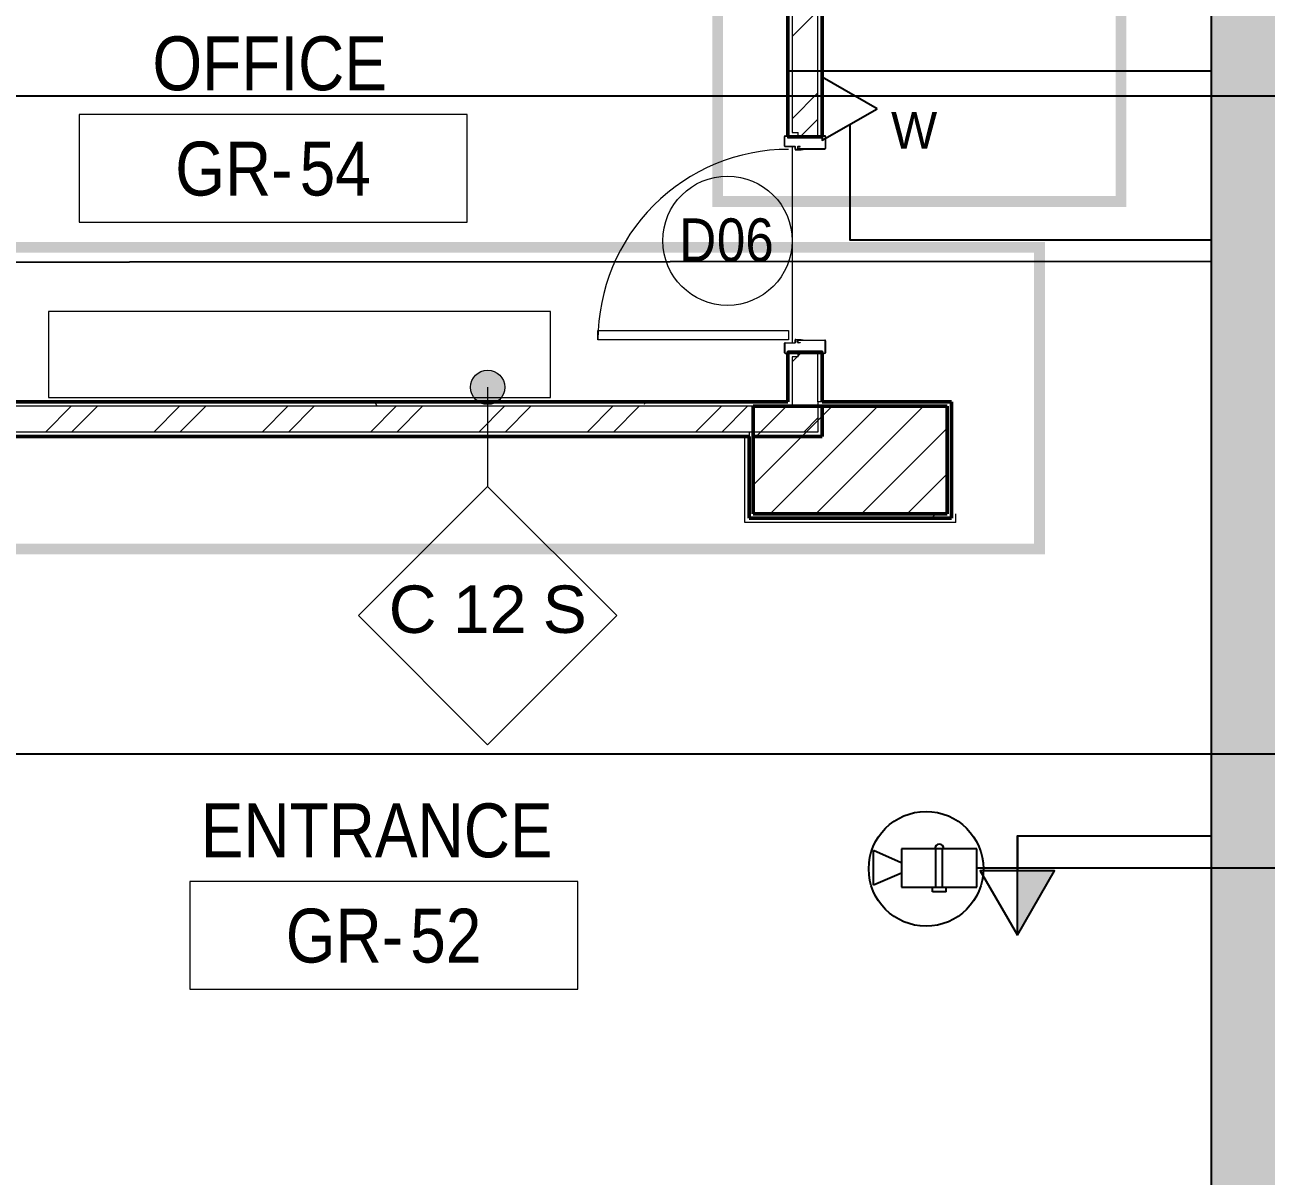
# Model space of a CAD drawing. Header units: millimetres. Extents: x -9358 to 257996, y -67499 to 9117.
# Drawn here: x 2679 to 8440, y -32361 to -27018 of the extents above; entities that cross this region are included whole.
import ezdxf

# ---------------------------------------------------------------- set-up
doc = ezdxf.new("R2010")
doc.units = ezdxf.units.MM
doc.header["$LTSCALE"] = 1000
for name, color, linetype, lineweight in [('123', 2, 'Continuous', 9), ('A-COL-RFC-1', 8, 'Continuous', 9), ('A-COL-RFC-2', 8, 'Continuous', 50), ('A-DOOR', 8, 'Continuous', 9), ('A-DOOR-1', 8, 'Continuous', 18), ('A-DOR', 8, 'Continuous', 9), ('A-FLR-PAT', 8, 'Continuous', 18), ('A-FRN', 8, 'Continuous', 9), ('A-ROM-NAM', 8, 'Continuous', 9), ('A-TYP-DOR', 8, 'Continuous', 0), ('A-TYP-WAL', 8, 'Continuous', 0), ('A-WAL-CLD', 8, 'Continuous', 9), ('A-WAL-CMU', 8, 'Continuous', 50), ('A-WAL-LOW-30', 8, 'Continuous', 18), ('A-WAL-PAT-1', 8, 'Continuous', 9)]:
    doc.layers.add(name, color=color, linetype=linetype, lineweight=lineweight)
for name, color, linetype in [('CCTVNET', 6, 'Continuous'), ('DATANET', 4, 'Continuous'), ('F POINT AGN', 7, 'Continuous'), ('LC-CABLE -10', 4, 'Continuous'), ('LC-DA-CIR', 4, 'Continuous'), ('LC-T-OUTLET', 4, 'Continuous'), ('Route - rack2', 7, 'Continuous')]:
    doc.layers.add(name, color=color, linetype=linetype)
doc.styles.add('Arial_5', font='arial.ttf', dxfattribs={"width": 0.85, "height": 200})
doc.styles.add('Arial_7', font='arial.ttf', dxfattribs={"width": 0.85, "height": 200})
doc.styles.add('Arial_8', font='arial.ttf', dxfattribs={"height": 220})
pattern_1 = [(0, (0, 0), (812.8, 203.2), [33.528, -576.072, 33.528, -576.072, -3251.2]), (0, (0, 0), (812.8, 203.2), [-1219.2, 33.528, -1185.672, 33.528, -576.072, -1422.4]), (0, (0, 0), (812.8, 203.2), [-3048, 33.528, -372.872, 33.528, -982.472]), (120, (304.8, 101.6), (-582.3764, 602.3054), [33.528, -576.072, 33.528, -576.072, -3251.2]), (120, (304.8, 101.6), (-582.3764, 602.3054), [-1219.2, 33.528, -1185.672, 33.528, -576.072, -1422.4]), (120, (304.8, 101.6), (-582.3764, 602.3054), [-3048, 33.528, -372.872, 33.528, -982.472]), (240, (406.4, 508), (-230.4236, -805.5054), [33.528, -576.072, 33.528, -576.072, -3251.2]), (240, (406.4, 508), (-230.4236, -805.5054), [-1219.2, 33.528, -1185.672, 33.528, -576.072, -1422.4]), (240, (406.4, 508), (-230.4236, -805.5054), [-3048, 33.528, -372.872, 33.528, -982.472])]
pattern_2 = [(45, (0, 0), (-251.447, 251.447), []), (45, (0, 381), (-251.447, 251.447), [])]

# ---------------------------------------------------------------- blocks, each defined once
blk = doc.blocks.new('Door Tag - Door Tag-41184-01-Ground Floor Plan')
at = {"layer": 'A-TYP-DOR'}
blk.add_circle((0, 0), 3, dxfattribs=at)
blk = doc.blocks.new('M_Wall Tag - WALL TAG-12mm-1267109-01-Ground Floor Plan')
at = {"layer": 'A-TYP-WAL'}
for p, q in [((-6, 0), (0, 6)), ((0, 6), (6, 0)), ((-6, 0), (0, -6)), ((6, 0), (0, -6))]:
    blk.add_line(p, q, dxfattribs=at)
blk = doc.blocks.new('D-W')
at = {"color": 3, "elevation": 0}
blk.add_lwpolyline([(0, 254.5), (146.9, 0), (-146.9, 0), (0, 254.5)], dxfattribs=at)
at = {"layer": 'LC-T-OUTLET', "color": 2}
blk.add_attdef('W', (77.2, 236.3, 0), '', height=170, dxfattribs=at)
blk = doc.blocks.new('DD')
at = {"layer": 'LC-DA-CIR'}
h = blk.add_hatch(color=3, dxfattribs=at)
h.dxf.hatch_style = 1
h.paths.add_polyline_path([(0, 299.4), (0, 0), (172.8, 0)])
at = {"color": 3}
blk.add_lwpolyline([(0, 299.4), (172.8, 0), (-172.8, 0), (0, 299.4)], dxfattribs=at)
at = {"layer": 'LC-DA-CIR', "color": 3}
blk.add_line((0, 299.4), (0, 0), dxfattribs=at)
blk = doc.blocks.new('Walls 239 - Walls 41-1846623-01-Ground Floor Furniture Plan')
at = {"layer": 'A-FRN'}
for p, q in [((-8274.7, -33081.6), (-10604.7, -33081.6)), ((-10604.7, -33081.6), (-10604.7, -33481.6)), ((-8274.7, -33481.6), (-8274.7, -33081.6)), ((-10604.7, -33481.6), (-8274.7, -33481.6))]:
    blk.add_line(p, q, dxfattribs=at)
blk = doc.blocks.new('Wood door - 1000-Wood Door-2297611-01-Ground Floor Furniture Plan')
at = {"layer": 'A-DOOR'}
blk.add_arc((442, -77), 884, 180, 270, dxfattribs=at)
at = {"layer": 'A-DOOR-1'}
for p, q in [((-505, 92.5), (-505, 82.5)), ((-505, 82.5), (-505, 92.5)), ((-503.5, 82.5), (-503.5, 92.5)), ((-445.7, 95), (-502.5, 95)), ((-502.5, 95), (-445.7, 95)), ((-502.5, 93.5), (-445.7, 93.5)), ((-495, 81.5), (-502.5, 81.5)), ((-502.5, 80), (-495, 80)), ((-495, 80), (-500, 80)), ((-495, 81.5), (-495, 80)), ((-495, -80), (-495, 80)), ((-444.7, 92.5), (-444.7, -32.5)), ((-443.2, -8.1), (-443.2, 92.5)), ((-443.2, 92.5), (-443.2, -8.1)), ((443.2, -8.1), (443.2, 92.5)), ((443.2, -8.4), (443.2, 92.5)), ((444.7, 92.5), (444.7, -32.5)), ((445.7, 95), (502.5, 95)), ((445.7, 95), (502.5, 95)), ((502.5, 93.5), (445.7, 93.5)), ((495, 81.5), (495, 80)), ((495, 81.5), (502.5, 81.5)), ((502.5, 80), (495, 80)), ((495, 80), (495, -80)), ((500, 80), (495, 80)), ((503.5, 82.5), (503.5, 92.5)), ((505, 92.5), (505, 82.5)), ((505, 92.5), (505, 82.5)), ((-456.5, -92.5), (-456.5, -47)), ((-453.7, -23), (-455.2, -23)), ((-455.2, -23), (-455.2, -32.5)), ((-455, -92.5), (-455, -47)), ((-455, -47), (-455, -92.5)), ((-442.5, -44.5), (-454, -44.5)), ((-442.5, -46), (-454, -46)), ((-442.5, -46), (-454, -46)), ((-453.7, -32.5), (-453.7, -23)), ((-445.7, -33.5), (-452.7, -33.5)), ((-452.7, -35), (-445.7, -35)), ((-441.7, -8.1), (-443.2, -8.4)), ((-443.2, -32.5), (-443.2, -8.1)), ((-443.2, -8.1), (-441.7, -8.1)), ((-443.2, -8.4), (-441.5, -18.1)), ((-440, -18), (-441.7, -8.1)), ((-441.7, -8.1), (-440, -18)), ((-441.5, -18.1), (-441.5, -43.5)), ((-440, -43.5), (-440, -18)), ((-440, -18), (-440, -43.5)), ((440, -18), (441.7, -8.1)), ((440, -18), (441.7, -8.1)), ((440, -43.5), (440, -18)), ((440, -43.5), (440, -18)), ((443.2, -8.4), (441.5, -18.1)), ((441.5, -18.1), (441.5, -43.5)), ((441.7, -8.1), (443.2, -8.4)), ((441.7, -8.1), (443.2, -8.4)), ((442.5, -44.5), (454, -44.5)), ((442.5, -46), (454, -46)), ((454, -46), (442.5, -46)), ((443.2, -32.5), (443.2, -8.1)), ((445.7, -33.5), (452.7, -33.5)), ((452.7, -35), (445.7, -35)), ((453.7, -23), (455.2, -23)), ((453.7, -32.5), (453.7, -23)), ((455, -92.5), (455, -47)), ((455, -92.5), (455, -47)), ((455.2, -23), (455.2, -32.5)), ((456.5, -92.5), (456.5, -47)), ((-505, -92.5), (-505, -82.5)), ((-505, -92.5), (-505, -82.5)), ((-503.5, -92.5), (-503.5, -82.5)), ((-495, -80), (-502.5, -80)), ((-502.5, -81.5), (-495, -81.5)), ((-457.5, -93.5), (-502.5, -93.5)), ((-502.5, -95), (-457.5, -95)), ((-457.5, -95), (-502.5, -95)), ((-500, -80), (-495, -80)), ((-495, -81.5), (-495, -80)), ((399, -77), (442, -77)), ((399, -961), (399, -77)), ((442, -77), (442, -961)), ((457.5, -93.5), (502.5, -93.5)), ((502.5, -95), (457.5, -95)), ((502.5, -95), (457.5, -95)), ((495, -81.5), (495, -80)), ((495, -80), (502.5, -80)), ((495, -80), (500, -80)), ((502.5, -81.5), (495, -81.5)), ((503.5, -92.5), (503.5, -82.5)), ((505, -92.5), (505, -82.5)), ((505, -82.5), (505, -92.5)), ((442, -961), (399, -961))]:
    blk.add_line(p, q, dxfattribs=at)
for centre, radius, start, end in [((-502.5, 92.5), 2.5, 90, 180), ((-502.5, 92.5), 2.5, 90, 180), ((-502.5, 82.5), 2.5, 180, 270), ((-502.5, 82.5), 2.5, 180, 270), ((-502.5, 92.5), 1.03, 90, 180), ((-502.5, 82.5), 1.01, 180, 270), ((-445.7, 92.5), 2.5, 0, 90), ((-445.7, 92.5), 2.5, 0, 90), ((-445.7, 92.5), 0.985, 0, 90), ((445.7, 92.5), 2.5, 90, 180), ((445.7, 92.5), 2.5, 90, 180), ((445.7, 92.5), 0.985, 90, 180), ((502.5, 92.5), 2.5, 360, 90), ((502.5, 92.5), 2.5, 0, 90), ((502.5, 92.5), 1.03, 0, 90), ((502.5, 82.5), 1.01, 270, 360), ((502.5, 82.5), 2.5, 270, 0), ((502.5, 82.5), 2.5, 285, 360), ((-454, -47), 2.5, 90, 180), ((-452.7, -32.5), 2.5, 180, 270), ((-454, -47), 0.997, 90, 180), ((-454, -47), 0.997, 90, 180), ((-452.7, -32.5), 1.01, 180, 270), ((-445.7, -32.5), 0.984, 270, 360), ((-445.7, -32.5), 2.5, 270, 360), ((-442.5, -43.5), 1, 270, 0), ((-442.5, -43.5), 2.5, 270, 360), ((-442.5, -43.5), 2.5, 270, 360), ((442.5, -43.5), 2.5, 180, 270), ((442.5, -43.5), 2.5, 180, 270), ((442.5, -43.5), 1, 180, 270), ((445.7, -32.5), 2.5, 180, 270), ((445.7, -32.5), 0.984, 180, 270), ((452.7, -32.5), 1.01, 270, 360), ((452.7, -32.5), 2.5, 270, 360), ((454, -47), 2.5, 360, 90), ((454, -47), 0.997, 360, 90), ((454, -47), 0.979, 0, 90), ((-502.5, -82.5), 2.5, 90, 180), ((-502.5, -82.5), 2.5, 90, 180), ((-502.5, -92.5), 2.5, 180, 270), ((-502.5, -92.5), 2.5, 180, 270), ((-502.5, -82.5), 1, 90, 180), ((-502.5, -92.5), 1, 180, 270), ((-457.5, -92.5), 1, 270, 0), ((-457.5, -92.5), 2.5, 270, 360), ((-457.5, -92.5), 2.5, 270, 360), ((457.5, -92.5), 2.5, 180, 270), ((457.5, -92.5), 2.5, 180, 270), ((457.5, -92.5), 1, 180, 270), ((502.5, -82.5), 2.5, 0, 90), ((502.5, -82.5), 1, 0, 90), ((502.5, -92.5), 1, 270, 360), ((502.5, -92.5), 2.5, 270, 360), ((502.5, -92.5), 2.5, 270, 360), ((502.5, -82.5), 2.5, 360, 75)]:
    blk.add_arc(centre, radius, start, end, dxfattribs=at)
blk = doc.blocks.new('M_Room Tag_Small - M_Room Tag_Small-919701-01-Ground Floor Furniture Plan')
at = {"layer": 'A-ROM-NAM'}
for p, q in [((9, 2.5), (-9, 2.5)), ((-9, 2.5), (-9, -2.5)), ((9, -2.5), (9, 2.5)), ((-9, -2.5), (9, -2.5))]:
    blk.add_line(p, q, dxfattribs=at)
blk = doc.blocks.new('G')
at = {"layer": 'A-COL-RFC-1'}
h = blk.add_hatch(dxfattribs=at)
h.set_pattern_fill('FP_4', color=256, style=0, pattern_type=2)
h.set_pattern_definition([(45, (0, 0), (-106.066, 106.066), [])])
h.paths.add_polyline_path([(6960, -29140), (6960, -28640), (6060, -28640), (6060, -29140), (6523.7, -29140)], flags=0)
at = {"layer": 'A-WAL-PAT-1'}
h = blk.add_hatch(dxfattribs=at)
h.set_pattern_fill('FP_1', color=256, style=0, pattern_type=2)
h.set_pattern_definition(pattern_2)
h.paths.add_polyline_path([(6360, -28640), (6360, -28390), (6267.6, -28390), (6267.6, -28410), (6240, -28410), (6240, -28640)], flags=0)
h.paths.add_polyline_path([(6360, -27390), (6360, -22000), (6267.6, -22000), (6267.6, -22020), (6240, -22020), (6240, -27370), (6267.6, -27370), (6267.6, -27390)], flags=0)
h.paths.add_polyline_path([(6360, -21000), (6360, -20000), (6267.6, -20000), (6267.6, -20020), (6240, -20020), (6240, -20980), (6267.6, -20980), (6267.6, -21000)], flags=0)
h.paths.add_polyline_path([(6360, -19000), (6360, -13800), (6267.6, -13800), (6267.6, -13820), (6240, -13820), (6240, -18980), (6267.6, -18980), (6267.6, -19000)], flags=0)
h.paths.add_polyline_path([(6267.6, -12800), (6360, -12800), (6360, -12550), (6240, -12550), (6240, -12780), (6267.6, -12780)], flags=0)
h = blk.add_hatch(dxfattribs=at)
h.set_pattern_fill('FP_2', color=256, style=0, pattern_type=2)
h.set_pattern_definition(pattern_1)
h.paths.add_polyline_path([(6380, -28760), (6380, -28640), (6360, -28640), (6360, -28760)], flags=0)
h.paths.add_polyline_path([(6380, -28620), (6380, -28390), (6360, -28390), (6360, -28620)], flags=0)
h.paths.add_polyline_path([(6360, -27390), (6380, -27390), (6380, -26800), (6360, -26800), (6360, -27095.3)], flags=0)
h.paths.add_polyline_path([(6380, -26680), (6380, -22550), (6360, -22550), (6360, -26680)], flags=0)
h.paths.add_polyline_path([(6380, -22430), (6380, -22000), (6360, -22000), (6360, -22430)], flags=0)
h.paths.add_polyline_path([(6360, -21000), (6380, -21000), (6380, -20770), (6360, -20770), (6360, -20952.1)], flags=0)
h.paths.add_polyline_path([(6380, -20750), (6380, -20250), (6360, -20250), (6360, -20750)], flags=0)
h.paths.add_polyline_path([(6380, -20230), (6380, -20000), (6360, -20000), (6360, -20230)], flags=0)
h.paths.add_polyline_path([(6380, -19000), (6380, -18570), (6360, -18570), (6360, -19000)], flags=0)
h.paths.add_polyline_path([(6360, -18450), (6380, -18450), (6380, -14320), (6360, -14320), (6360, -18422.5)], flags=0)
h.paths.add_polyline_path([(6380, -14200), (6380, -13800), (6360, -13800), (6360, -14200)], flags=0)
h.paths.add_polyline_path([(6380, -12800), (6380, -12550), (6360, -12550), (6360, -12800)], flags=0)
h = blk.add_hatch(dxfattribs=at)
h.set_pattern_fill('FP_2', color=256, style=0, pattern_type=2)
h.set_pattern_definition(pattern_1)
h.paths.add_polyline_path([(6240, -28620), (6240, -28410), (6267.6, -28410), (6267.6, -28390), (6220, -28390), (6220, -28620)], flags=0)
h.paths.add_polyline_path([(6267.6, -27390), (6267.6, -27370), (6240, -27370), (6240, -24660), (6220, -24660), (6220, -27390)], flags=0)
h.paths.add_polyline_path([(6220, -24540), (6240, -24540), (6240, -22020), (6267.6, -22020), (6267.6, -22000), (6220, -22000), (6220, -24520)], flags=0)
h.paths.add_polyline_path([(6267.6, -21000), (6267.6, -20980), (6240, -20980), (6240, -20770), (6220, -20770), (6220, -21000)], flags=0)
h.paths.add_polyline_path([(6220, -20750), (6240, -20750), (6240, -20560), (6220, -20560), (6220, -20590.7)], flags=0)
h.paths.add_polyline_path([(6220, -20440), (6240, -20440), (6240, -20250), (6220, -20250), (6220, -20420)], flags=0)
h.paths.add_polyline_path([(6240, -20230), (6240, -20020), (6267.6, -20020), (6267.6, -20000), (6220, -20000), (6220, -20230)], flags=0)
h.paths.add_polyline_path([(6267.6, -19000), (6267.6, -18980), (6240, -18980), (6240, -16460), (6220, -16460), (6220, -19000)], flags=0)
h.paths.add_polyline_path([(6220, -16340), (6240, -16340), (6240, -13820), (6267.6, -13820), (6267.6, -13800), (6220, -13800), (6220, -16320)], flags=0)
h.paths.add_polyline_path([(6267.6, -12800), (6267.6, -12780), (6240, -12780), (6240, -12570), (6220, -12570), (6220, -12800)], flags=0)
h = blk.add_hatch(dxfattribs=at)
h.set_pattern_fill('FP_2', color=256, style=0, pattern_type=2)
h.set_pattern_definition(pattern_1)
h.paths.add_polyline_path([(270, -28640), (6240, -28640), (6240, -28620), (270, -28620)], flags=0)
h = blk.add_hatch(dxfattribs=at)
h.set_pattern_fill('FP_2', color=256, style=0, pattern_type=2)
h.set_pattern_definition(pattern_1)
h.paths.add_polyline_path([(6360, -28640), (6960, -28640), (6960, -28620), (6360, -28620)], flags=0)
h = blk.add_hatch(dxfattribs=at)
h.set_pattern_fill('FP_1', color=256, style=0, pattern_type=2)
h.set_pattern_definition(pattern_2)
h.paths.add_polyline_path([(450, -28760), (6360, -28760), (6360, -28640), (250, -28640), (250, -28760)], flags=0)
h = blk.add_hatch(dxfattribs=at)
h.set_pattern_fill('FP_2', color=256, style=0, pattern_type=2)
h.set_pattern_definition(pattern_1)
h.paths.add_polyline_path([(470, -28780), (6040, -28780), (6040, -28760), (470, -28760)], flags=0)
h.paths.add_polyline_path([(450, -28780), (450, -28760), (250, -28760), (250, -28780)], flags=0)
h.paths.add_polyline_path([(6060, -28780), (6380, -28780), (6380, -28760), (6060, -28760)], flags=0)
h = blk.add_hatch(dxfattribs=at)
h.set_pattern_fill('FP_2', color=256, style=0, pattern_type=2)
h.set_pattern_definition(pattern_1)
h.paths.add_polyline_path([(6060, -29160), (6980, -29160), (6980, -29140), (6060, -29140)], flags=0)
at = {"layer": 'A-COL-RFC-2'}
for p, q in [((6960, -28640), (6060, -28640)), ((6060, -28640), (6060, -29140)), ((6960, -29140), (6960, -28640)), ((6060, -29140), (6960, -29140))]:
    blk.add_line(p, q, dxfattribs=at)
at = {"layer": 'A-FLR-PAT'}
for p, q in [((6240, -27390), (6240, -27395)), ((6240, -27435), (6240, -28345)), ((6240, -28385), (6240, -28390))]:
    blk.add_line(p, q, dxfattribs=at)
at = {"layer": 'A-WAL-CLD'}
for p, q in [((6240, -24660), (6240, -27370)), ((6360, -27390), (6360, -26800)), ((6240, -27370), (6267.6, -27370)), ((6267.6, -27390), (6267.6, -27370)), ((6267.6, -28410), (6267.6, -28390)), ((6360, -28620), (6360, -28390)), ((6240, -28410), (6240, -28640)), ((6267.6, -28410), (6240, -28410)), ((6380, -28620), (6360, -28620)), ((6360, -28620), (6360, -28760)), ((6240, -28640), (250, -28640)), ((6380, -28640), (6360, -28640)), ((6360, -28760), (250, -28760)), ((6040, -28760), (6040, -28780)), ((6060, -28760), (6060, -28780))]:
    blk.add_line(p, q, dxfattribs=at)
at = {"layer": 'A-WAL-CMU'}
for p, q in [((6220, -24680), (6220, -27390)), ((6380, -27390), (6380, -26820)), ((6220, -27390), (6380, -27390)), ((6220, -28390), (6220, -28620)), ((6380, -28390), (6220, -28390)), ((6380, -28620), (6380, -28390)), ((6220, -28620), (270, -28620)), ((6980, -28620), (6380, -28620)), ((6980, -29160), (6980, -28620)), ((6380, -28780), (6380, -28640)), ((6380, -28640), (6960, -28640)), ((6960, -28640), (6960, -29140)), ((470, -28780), (6040, -28780)), ((6040, -28780), (6040, -29160)), ((6060, -28780), (6380, -28780)), ((6060, -29140), (6060, -28780)), ((6960, -29140), (6060, -29140)), ((6040, -29160), (6980, -29160))]:
    blk.add_line(p, q, dxfattribs=at)
at = {"layer": 'A-WAL-LOW-30'}
for p, q in [((6020, -29180), (6020, -28790)), ((7000, -29180), (7000, -29140)), ((7000, -29180), (6020, -29180))]:
    blk.add_line(p, q, dxfattribs=at)
at = {"layer": 'A-DOR', "rotation": 269.9999999999998}
blk.add_blockref('Wood door - 1000-Wood Door-2297611-01-Ground Floor Furniture Plan', (6300, -27890), dxfattribs=at)
at = {"layer": 'A-FRN'}
blk.add_blockref('Walls 239 - Walls 41-1846623-01-Ground Floor Furniture Plan', (13393.4, 4881.6), dxfattribs=at)
at = {"layer": 'A-ROM-NAM', "xscale": 99.99999999999991, "yscale": 99.99999999999991, "zscale": 99.99999999999991}
for p in [(3831.8, -27535.3), (4345.1, -31095)]:
    blk.add_blockref('M_Room Tag_Small - M_Room Tag_Small-919701-01-Ground Floor Furniture Plan', p, dxfattribs=at)
at = {"layer": 'A-ROM-NAM', "char_height": 250, "attachment_point": 1, "style": 'Arial_5'}
for s, insert, width in [('OFFICE', (3271.2, -26923.5), 1392.531), ('GR-', (3377, -27412.1), 699.873), ('54', (3954.5, -27412.1), 418.481), ('ENTRANCE', (3495.6, -30483.4), 2092.404), ('GR-', (3890.2, -30971.8), 699.873), ('52', (4467.7, -30971.8), 418.481)]:
    blk.add_mtext(s, dxfattribs=dict(at, insert=insert, width=width))
blk = doc.blocks.new('datatray')
at = {"layer": '123'}
h = blk.add_hatch(color=4, dxfattribs=at)
h.dxf.hatch_style = 1
h.paths.add_polyline_path([(302434, -43813.9), (311773, -43813.9), (311773, -43513.9), (311473, -43513.9), (301671, -43513.9), (301671, -38365), (301471, -38365), (301100, -38365), (301100, -38565), (301471, -38565), (301471, -43513.9), (287538, -43513.9), (287538, -38565), (287909, -38565), (287909, -38365), (287538, -38365), (287338, -38365), (287338, -43513.9), (277443, -43513.9), (277443, -4790), (277143, -4790), (277143, -43813.9), (301834, -43813.9), (301852.6, -52052), (299770, -52052), (299770, -52652), (301854, -52652), (302454, -52652)])
h.paths.add_polyline_path([(311773, -4790), (311473, -4790), (311473, -43513.9), (311773, -43513.9)])
at = {"layer": 'LC-CABLE -10', "color": 4}
blk.add_lwpolyline([(277143, -43813.9), (277143, -4790)], dxfattribs=at)
blk = doc.blocks.new('CAM1')
at = {"color": 3}
for p, q in [((120391, 205701), (-417251, -23507)), ((236736, -67205), (120391, 205701)), ((162556, 106038), (324526, 276477)), ((324526, 276477), (429598, 30014)), ((-211976, 102874), (-115951, 143811)), ((-211976, 102874), (-197954, 69984)), ((-125603, 100829), (-9259, -172077)), ((-115951, 143811), (-101930, 110921)), ((-172803, 80707), (-56458, -192199)), ((194572, 32458), (429598, 30014)), ((-417251, -23507), (-300906, -296412)), ((-300906, -296412), (236736, -67205))]:
    blk.add_line(p, q, dxfattribs=at)
blk.add_circle((32, 182), 443637, dxfattribs=at)
blk.add_arc((-33597, -182453), 35754, 203.0894976, 23.0894976, dxfattribs=at)
blk = doc.blocks.new('RACK 2- ROUTE .')
at = {"layer": 'F POINT AGN', "color": 1, "const_width": 50}
blk.add_lwpolyline([(7732, -42044), (7732, -32486), (544, -32486), (544, -29451), (7388, -29451), (7388, -28051), (889, -28051), (889, -25263), (5895, -25263), (5895, -27838), (7766, -27838), (7766, -21844), (5698, -21844), (5698, -24009), (939, -24009), (939, -20876), (5928, -20876), (5928, -21729), (7651, -21729), (7651, -19806), (709, -19806), (709, -16887)], dxfattribs=at)

msp = doc.modelspace()

# ---------------------------------------------------------------- block references
msp.add_blockref('G', (0, -148.1))

# ---------------------------------------------------------------- next in the draw order: hatches: boundary and pattern name
at = {"layer": 'A-TYP-WAL'}
h = msp.add_hatch(color=256, dxfattribs=at)
edge = h.paths.add_edge_path(flags=0)
edge.add_arc((4826.8, -28700), 79.4, 0, 360)

# ---------------------------------------------------------------- next in the draw order: linework, layer by layer
msp.add_line((4826.8, -28700), (4826.8, -29160), dxfattribs=at)
msp.add_circle((4826.8, -28700), 79.4, dxfattribs=at)
at = {"layer": 'CCTVNET', "color": 3}
msp.add_line((7097.6, -30931.1), (8523, -30931.1), dxfattribs=at)
for points in [[(-477.6, -27793), (-477.6, -27347.2), (8536.8, -27347.2)], [(-477.6, -29956.2), (-477.6, -30402), (8536.8, -30402)]]:
    msp.add_lwpolyline(points, dxfattribs=at)
at = {"layer": 'DATANET', "color": 3, "ltscale": 0.05}
msp.add_line((6220, -27231.1), (8185, -27231.1), dxfattribs=at)
at = {"layer": 'DATANET', "color": 3}
for points in [[(6507.2, -27480.5), (6507.2, -28016.1), (8185, -28016.1)], [(657, -28529), (653, -28119), (8185, -28115.1)], [(7285.3, -30781.6), (7285.3, -30943.6), (7285.3, -30781.6), (8185, -30781.6)]]:
    msp.add_lwpolyline(points, dxfattribs=at)

# ---------------------------------------------------------------- next in the draw order: block references
at = {"layer": 'A-TYP-DOR', "xscale": 99.99999999999991, "yscale": 99.99999999999991, "zscale": 99.99999999999991}
msp.add_blockref('Door Tag - Door Tag-41184-01-Ground Floor Plan', (5940, -28020), dxfattribs=at)
at = {"layer": 'A-TYP-WAL', "xscale": 99.99999999999991, "yscale": 99.99999999999991, "zscale": 99.99999999999991}
msp.add_blockref('M_Wall Tag - WALL TAG-12mm-1267109-01-Ground Floor Plan', (4826.8, -29760), dxfattribs=at)
at = {"layer": 'CCTVNET', "color": 3, "xscale": 0.0006, "yscale": 0.0006, "zscale": 0.0006, "rotation": 156.9105023957791}
msp.add_blockref('CAM1', (6861.8, -30934.9), dxfattribs=at)
at = {"layer": 'DATANET'}
msp.add_blockref('datatray', (-268957, -148.1), dxfattribs=at)
at = {"layer": 'DATANET', "color": 3}
ref = msp.add_blockref('D-W', (6380, -27407.1, 0), dxfattribs=dict(at, xscale=-1, rotation=270))
ref.add_attrib('W', 'W', (6699, -27592), dxfattribs={"layer": 'LC-T-OUTLET', "color": 3, "height": 170})
at = {"layer": 'DATANET', "color": 3, "xscale": -1, "rotation": 180}
msp.add_blockref('DD', (7285.3, -30943.6), dxfattribs=at)
at = {"layer": 'Route - rack2', "color": 1}
msp.add_blockref('RACK 2- ROUTE .', (0, 0), dxfattribs=at)

# ---------------------------------------------------------------- next in the draw order: texts
at = {"layer": 'A-TYP-DOR', "char_height": 200, "attachment_point": 1, "style": 'Arial_7'}
for s, insert, width in [('D', (5716.3, -27916.4), 211.245), ('06', (5890.6, -27916.4), 327.088)]:
    msp.add_mtext(s, dxfattribs=dict(at, insert=insert, width=width))
at = {"layer": 'A-TYP-WAL', "char_height": 220, "attachment_point": 1, "style": 'Arial_8'}
for s, insert, width in [('C ', (4367.9, -29620), 360.759), ('12 ', (4665.6, -29620), 505.063), ('S', (5082.3, -29620), 240.506)]:
    msp.add_mtext(s, dxfattribs=dict(at, insert=insert, width=width))

doc.saveas('drawing.dxf')
